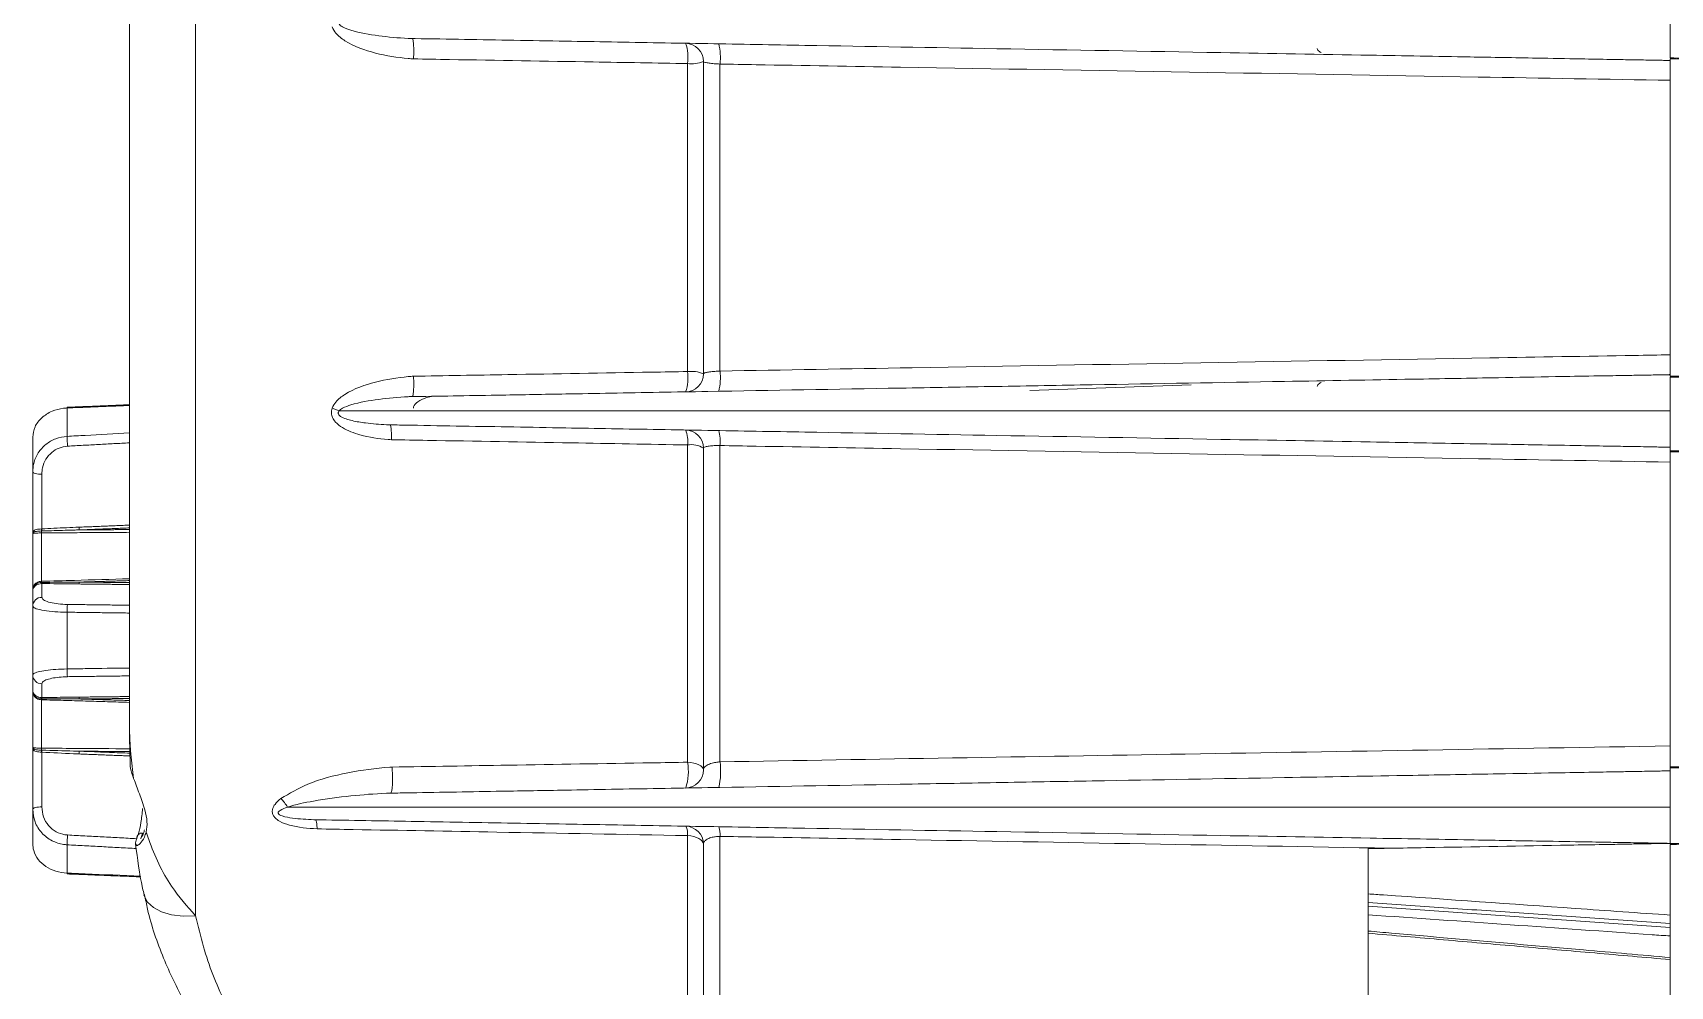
# Model space of a CAD drawing. Extents: x 12.1 to 108.7, y 1 to 80.4.
# Drawn here: x 12.096 to 14.806, y 31.412 to 32.99 of the extents above; entities that cross this region are included whole.
import ezdxf

# ---------------------------------------------------------------- set-up
doc = ezdxf.new("R2010")
doc.units = 0
doc.header["$MEASUREMENT"] = 0
doc.linetypes.add('SLD-Solid', pattern=[0])
doc.layers.add('OBJECT', color=7, linetype='CONTINUOUS')

msp = doc.modelspace()

# ---------------------------------------------------------------- linework, layer by layer
at = {"layer": 'OBJECT', "linetype": 'SLD-Solid', "lineweight": 15}
for p, q in [((12.3657, 31.529), (12.3657, 33.8398)), ((12.2563, 33.5186), (12.2563, 31.8508)), ((14.8063, 32.9486), (14.8063, 33.0703)), ((13.18, 32.9392), (13.18, 32.4295)), ((13.2063, 32.9428), (13.2063, 32.4259)), ((13.2337, 32.4304), (13.2337, 32.9384)), ((14.8063, 32.947), (14.8063, 32.4218)), ((14.8063, 32.9115), (14.8063, 32.4573)), ((14.8063, 32.2985), (14.8063, 32.4201)), ((14.0137, 32.4074), (13.7463, 32.3981)), ((12.1532, 32.3693), (12.1532, 32.3223)), ((12.0963, 32.2638), (12.0963, 32.3207)), ((12.0963, 32.2461), (12.0963, 32.3207)), ((13.18, 32.3081), (13.18, 31.783)), ((13.2337, 31.7837), (13.2337, 32.3071)), ((13.2063, 32.3028), (13.2063, 31.7703)), ((14.8063, 32.2985), (14.8063, 32.2968)), ((14.8063, 32.2968), (14.8063, 31.7753)), ((14.8063, 32.2797), (14.8063, 31.81)), ((12.0963, 32.1632), (12.0963, 32.2638)), ((12.1113, 32.2596), (12.1113, 32.1691)), ((12.0963, 32.2455), (12.0963, 32.2461)), ((12.0963, 32.1609), (12.0963, 32.1632)), ((12.0963, 32.1632), (12.0963, 32.1609)), ((12.0963, 32.0696), (12.0963, 32.1609)), ((12.1108, 32.1625), (12.1108, 32.0824)), ((12.0963, 32.0667), (12.0963, 32.0696)), ((12.0963, 32.0414), (12.0963, 32.0667)), ((12.1113, 32.0787), (12.1113, 32.0559)), ((12.0963, 31.9274), (12.0963, 32.0414)), ((12.1532, 32.0313), (12.1532, 31.9374)), ((12.0963, 31.9021), (12.0963, 31.9274)), ((12.0963, 31.8991), (12.0963, 31.9021)), ((12.0963, 31.8079), (12.0963, 31.8991)), ((12.1113, 31.9129), (12.1113, 31.8901)), ((12.1108, 31.8864), (12.1108, 31.8063)), ((12.0963, 31.8055), (12.0963, 31.8079)), ((12.0963, 31.8079), (12.0963, 31.8055)), ((12.0963, 31.705), (12.0963, 31.8055)), ((12.1113, 31.7997), (12.1113, 31.7091)), ((14.8063, 31.7753), (14.8063, 31.7735)), ((14.8063, 31.6488), (14.8063, 31.7735)), ((12.0963, 31.7226), (12.0963, 31.7233)), ((12.0963, 31.648), (12.0963, 31.7226)), ((12.0963, 31.648), (12.0963, 31.705)), ((13.18, 31.6616), (13.18, 30.8728)), ((13.2337, 31.6603), (13.2337, 30.512)), ((12.1532, 31.6464), (12.1532, 31.5995)), ((13.2063, 30.5419), (13.2063, 31.6472)), ((14.3063, 31.64), (14.3063, 30.8292)), ((14.8063, 31.6469), (14.8063, 30.3744))]:
    msp.add_line(p, q, dxfattribs=at)
at = {"layer": 'OBJECT', "linetype": 'SLD-Solid', "lineweight": 15, "flags": 128}
for points in [[(12.0963, 32.2638), (12.0966, 32.263), (12.0975, 32.2622), (12.0989, 32.2615), (12.1007, 32.2609), (12.103, 32.2603), (12.1056, 32.26), (12.1084, 32.2597), (12.1113, 32.2596)], [(13.18, 31.783), (13.1853, 31.7825), (13.1903, 31.7817), (13.1948, 31.7804), (13.1988, 31.7788), (13.202, 31.7769), (13.2044, 31.7749), (13.2058, 31.7726), (13.2063, 31.7703)], [(12.1113, 31.7091), (12.1084, 31.709), (12.1056, 31.7088), (12.103, 31.7084), (12.1007, 31.7079), (12.0989, 31.7073), (12.0975, 31.7066), (12.0966, 31.7058), (12.0963, 31.705)], [(13.18, 31.6616), (13.1853, 31.6611), (13.1903, 31.6601), (13.1948, 31.6587), (13.1988, 31.6568), (13.202, 31.6547), (13.2044, 31.6524), (13.2058, 31.6498), (13.2063, 31.6472)], [(12.2804, 31.5638), (12.2809, 31.562), (12.2864, 31.5514), (12.2961, 31.5424), (12.3096, 31.5353), (12.3262, 31.5306), (12.3452, 31.5285), (12.3657, 31.529)]]:
    msp.add_lwpolyline(points, dxfattribs=at)
at = {"layer": 'OBJECT', "linetype": 'SLD-Solid', "lineweight": 15}
for centre, radius, start, end in [((13.1763, 32.9428), 0.03, 0, 89), ((13.1079, 32.9495), 0.0728, 351.933, 18.7222), ((13.1355, 32.9491), 0.0988, 353.7961, 13.3498), ((13.1859, 32.9941), 0.0552, 263.8371, 291.7089), ((13.1079, 32.4193), 0.0728, 341.2778, 8.067), ((13.1763, 32.4259), 0.03, 271, 0), ((13.1859, 32.3747), 0.0552, 68.2911, 96.1629), ((13.1355, 32.4197), 0.0988, 346.6502, 6.2039), ((12.1555, 32.3696), 0.00232, 155.6497, 187.4455), ((13.1763, 32.3028), 0.03, 0, 89), ((13.1298, 32.3143), 0.0506, 352.9938, 21.4695), ((13.1642, 32.3137), 0.0698, 354.5452, 15.0924), ((12.8855, 32.3497), 0.7328, 182.1426, 183.4099), ((13.1857, 32.2687), 0.0399, 58.9053, 98.3071), ((11.9901, 32.167), 0.1207, 359.3575, 0.9566), ((11.8243, 32.151), 0.2876, 2.9319, 3.6059), ((11.7986, 32.1555), 0.3749, 1.8223, 2.5254), ((12.0933, 32.1654), 0.00543, 346.8478, 13.1522), ((12.2363, 32.1648), 0.1255, 179.5994, 181.0612), ((12.0961, 32.0738), 0.00262, 341.0245, 18.9755), ((12.1426, 32.0812), 0.0318, 177.7746, 181.0701), ((12.0789, 32.0798), 0.0319, 358.0329, 1.4029), ((12.0979, 32.081), 0.0136, 350.1618, 358.1564), ((12.141, 32.0813), 0.0323, 354.0284, 359.6317), ((12.1111, 32.0411), 0.0148, 89.1493, 179.1232), ((12.2527, 32.0317), 0.0996, 172.7962, 180.2282), ((12.1111, 31.9276), 0.0148, 180.8768, 270.8507), ((12.2527, 31.937), 0.0996, 179.7718, 187.2038), ((12.0961, 31.8949), 0.00262, 341.0245, 18.9755), ((12.0789, 31.889), 0.0319, 358.5971, 1.9671), ((12.1426, 31.8876), 0.0318, 178.9299, 182.2254), ((12.0979, 31.8877), 0.0136, 1.8436, 9.8382), ((12.141, 31.8875), 0.0323, 0.3683, 5.9716), ((12.0933, 31.8034), 0.00543, 346.8478, 13.1522), ((12.2363, 31.804), 0.1255, 178.9388, 180.4006), ((11.9901, 31.8018), 0.1207, 359.0434, 0.6425), ((11.8243, 31.8178), 0.2876, 356.3941, 357.0681), ((11.7986, 31.8133), 0.3749, 357.4746, 358.1777), ((13.096, 31.7677), 0.0854, 341.2821, 10.3291), ((13.1763, 31.7703), 0.03, 271, 0), ((13.1203, 31.768), 0.1145, 346.4959, 7.8554), ((12.8855, 31.619), 0.7328, 176.5901, 177.8574), ((12.2767, 31.6576), 0.00819, 80.091, 184.2388), ((13.1763, 31.6472), 0.03, 0, 89), ((13.1541, 31.6645), 0.0261, 353.6379, 29.121), ((13.1974, 31.6637), 0.0365, 354.7901, 20.1872), ((12.1556, 31.5992), 0.00246, 173.2445, 203.2204)]:
    msp.add_arc(centre, radius, start, end, dxfattribs=at)
for points, knots in [([(12.5918, 32.9998), (12.5937, 32.9962), (12.5986, 32.9869), (12.6225, 32.9696), (12.6633, 32.955), (12.7024, 32.9487), (12.7236, 32.9471), (12.7264, 32.9469)], [0, 0, 0, 0, 0.079734, 0.211261, 0.576786, 0.94305, 1, 1, 1, 1]), ([(12.7245, 32.9805), (12.7221, 32.9806), (12.7035, 32.9815), (12.6693, 32.9845), (12.6328, 32.9907), (12.6112, 32.9984), (12.6047, 33.0025), (12.6032, 33.0044), (12.6032, 33.0044)], [0, 0, 0, 0, 0.056594, 0.445385, 0.820919, 0.941076, 0.999982, 1, 1, 1, 1]), ([(12.7291, 32.9806), (12.7285, 32.9807), (12.7274, 32.9807), (12.7262, 32.9807), (12.7253, 32.9806), (12.7247, 32.9806), (12.7245, 32.9806), (12.7245, 32.9805), (12.7245, 32.9805), (12.7245, 32.9805)], [0, 0, 0, 0, 0.339812, 0.570064, 0.726573, 0.885535, 0.945871, 0.991239, 1, 1, 1, 1]), ([(12.7264, 32.9469), (12.7265, 32.9473), (12.7266, 32.9495), (12.7268, 32.9552), (12.7269, 32.9637), (12.7265, 32.9721), (12.7257, 32.9783), (12.7249, 32.9798), (12.7245, 32.9805)], [0, 0, 0, 0, 0.021138, 0.145045, 0.358845, 0.572583, 0.786291, 1, 1, 1, 1]), ([(12.7291, 32.9806), (12.7838, 32.9797), (12.8669, 32.9782), (12.9721, 32.9764), (13.0535, 32.975), (13.1331, 32.9736), (13.2402, 32.9717), (13.4265, 32.9685), (13.7096, 32.9635), (14.0215, 32.9581), (14.2825, 32.9535), (14.4567, 32.9505), (14.5729, 32.9485), (14.6505, 32.9471), (14.7023, 32.9462), (14.7368, 32.9456), (14.7599, 32.9452), (14.7753, 32.9449), (14.7856, 32.9447), (14.7925, 32.9446), (14.7971, 32.9445), (14.8001, 32.9445), (14.8022, 32.9445), (14.8035, 32.9444), (14.8045, 32.9444), (14.8051, 32.9444), (14.8055, 32.9444), (14.8058, 32.9444), (14.806, 32.9444), (14.8061, 32.9444), (14.8062, 32.9444), (14.8062, 32.9444), (14.8063, 32.9444), (14.8063, 32.9444), (14.8063, 32.9444), (14.8063, 32.9444), (14.8063, 32.9444), (14.8063, 32.9444)], [0, 0, 0, 0, 0.088506, 0.134548, 0.172192, 0.209832, 0.247825, 0.323814, 0.473865, 0.64894, 0.765737, 0.843661, 0.895653, 0.930345, 0.953495, 0.968944, 0.979256, 0.986138, 0.990733, 0.993801, 0.99585, 0.997219, 0.998133, 0.998745, 0.999155, 0.999429, 0.999613, 0.999737, 0.99982, 0.999876, 0.999915, 0.999941, 0.999959, 0.999979, 0.999987, 0.999995, 1, 1, 1, 1]), ([(14.2285, 32.9574), (14.2283, 32.9574), (14.2273, 32.9578), (14.2253, 32.959), (14.2232, 32.9612), (14.2223, 32.963), (14.2218, 32.964)], [0, 0, 0, 0, 0.044972, 0.314009, 0.658354, 1, 1, 1, 1]), ([(12.7264, 32.9469), (12.7463, 32.9466), (12.8455, 32.9449), (12.9967, 32.9424), (13.128, 32.9401), (13.18, 32.9392)], [0, 0, 0, 0, 0.1312365, 0.6561825, 1, 1, 1, 1]), ([(13.2063, 32.9428), (13.2064, 32.9427), (13.2066, 32.9421), (13.2091, 32.9411), (13.2152, 32.9399), (13.2237, 32.9389), (13.2304, 32.9386), (13.2337, 32.9384)], [0, 0, 0, 0, 0.09404, 0.324106, 0.551552, 0.776448, 1, 1, 1, 1]), ([(13.2337, 32.9384), (13.2536, 32.938), (13.3532, 32.9363), (13.7715, 32.9292), (14.2757, 32.9206), (14.7004, 32.9133), (14.8063, 32.9115)], [0, 0, 0, 0, 0.037994, 0.189972, 0.797883, 1, 1, 1, 1]), ([(14.8063, 32.9115), (14.8063, 32.9149), (14.8063, 32.9216), (14.8063, 32.931), (14.8063, 32.9385), (14.8063, 32.9435), (14.8063, 32.9441), (14.8063, 32.9444)], [0, 0, 0, 0, 0.201236, 0.402473, 0.603771, 0.805625, 1, 1, 1, 1]), ([(14.8063, 32.4573), (14.7864, 32.4569), (14.6868, 32.4552), (14.2686, 32.4481), (13.7643, 32.4395), (13.3397, 32.4322), (13.2337, 32.4304)], [0, 0, 0, 0, 0.037994, 0.189972, 0.797883, 1, 1, 1, 1]), ([(14.8063, 32.4244), (14.8063, 32.4247), (14.8063, 32.4254), (14.8063, 32.4306), (14.8063, 32.4382), (14.8063, 32.4476), (14.8063, 32.4541), (14.8063, 32.4573)], [0, 0, 0, 0, 0.203185, 0.40639, 0.609063, 0.81092, 1, 1, 1, 1]), ([(12.7264, 32.4218), (12.7236, 32.4216), (12.7024, 32.4201), (12.6633, 32.4137), (12.6225, 32.3992), (12.5986, 32.3819), (12.5937, 32.3725), (12.5918, 32.369)], [0, 0, 0, 0, 0.05695, 0.423214, 0.788739, 0.920266, 1, 1, 1, 1]), ([(12.7264, 32.4218), (12.7265, 32.4215), (12.7266, 32.4192), (12.7268, 32.4136), (12.7269, 32.405), (12.7265, 32.3967), (12.7257, 32.3905), (12.7249, 32.389), (12.7245, 32.3883)], [0, 0, 0, 0, 0.021138, 0.145045, 0.358845, 0.572583, 0.786291, 1, 1, 1, 1]), ([(13.18, 32.4295), (13.1601, 32.4292), (13.0609, 32.4275), (12.9098, 32.4249), (12.7784, 32.4227), (12.7264, 32.4218)], [0, 0, 0, 0, 0.131237, 0.656183, 1, 1, 1, 1]), ([(12.7291, 32.3881), (12.7771, 32.389), (12.8602, 32.3904), (12.9648, 32.3922), (13.0534, 32.3938), (13.1331, 32.3952), (13.2928, 32.398), (13.4786, 32.4012), (13.6908, 32.4049), (13.9029, 32.4086), (14.1328, 32.4126), (14.3568, 32.4165), (14.5063, 32.4191), (14.606, 32.4209), (14.6726, 32.4221), (14.717, 32.4228), (14.7467, 32.4233), (14.7665, 32.4237), (14.7797, 32.4239), (14.7885, 32.4241), (14.7944, 32.4242), (14.7984, 32.4242), (14.801, 32.4243), (14.8028, 32.4243), (14.8039, 32.4243), (14.8047, 32.4244), (14.8053, 32.4244), (14.8056, 32.4244), (14.8059, 32.4244), (14.806, 32.4244), (14.8061, 32.4244), (14.8062, 32.4244), (14.8062, 32.4244), (14.8063, 32.4244), (14.8063, 32.4244), (14.8063, 32.4244), (14.8063, 32.4244), (14.8063, 32.4244), (14.8063, 32.4244)], [0, 0, 0, 0, 0.077655, 0.134442, 0.172145, 0.209845, 0.247899, 0.398186, 0.473329, 0.548473, 0.69876, 0.798976, 0.865838, 0.910451, 0.94022, 0.960085, 0.973342, 0.982191, 0.988098, 0.992041, 0.994674, 0.996433, 0.997609, 0.998394, 0.99892, 0.999271, 0.999507, 0.999666, 0.999772, 0.999844, 0.999893, 0.999926, 0.999949, 0.999969, 0.999983, 0.99999, 0.999997, 1, 1, 1, 1]), ([(13.2337, 32.4304), (13.2325, 32.4303), (13.2279, 32.4301), (13.2202, 32.4295), (13.2126, 32.4284), (13.2073, 32.4272), (13.2067, 32.4264), (13.2063, 32.4259)], [0, 0, 0, 0, 0.083576, 0.309293, 0.537976, 0.768631, 1, 1, 1, 1]), ([(14.8063, 32.4201), (14.8686, 32.4211), (14.9933, 32.4231), (15.1179, 32.4251), (15.1802, 32.4261)], [0, 0, 0, 0, 0.4998082, 1, 1, 1, 1]), ([(14.8063, 32.4202), (14.8063, 32.4178), (14.8063, 32.4128), (14.8063, 32.398), (14.8063, 32.381), (14.8063, 32.3693), (14.8063, 32.3644)], [0, 0, 0, 0, 0.238243, 0.516091, 0.796435, 1, 1, 1, 1]), ([(12.6032, 32.3644), (12.6032, 32.3644), (12.6047, 32.3663), (12.6112, 32.3704), (12.6328, 32.378), (12.6693, 32.3843), (12.7012, 32.3871), (12.7198, 32.388), (12.7221, 32.3882), (12.7245, 32.3883)], [0, 0, 0, 0, 0.000018, 0.058924, 0.179081, 0.554615, 0.943406, 0.94449, 1, 1, 1, 1]), ([(12.7245, 32.3883), (12.7245, 32.3882), (12.7245, 32.3882), (12.7248, 32.3882), (12.7262, 32.3881), (12.7278, 32.3881), (12.7291, 32.3881)], [0, 0, 0, 0, 0.046332, 0.117721, 0.325195, 1, 1, 1, 1]), ([(12.7563, 32.3885), (12.7553, 32.3883), (12.7471, 32.3868), (12.7355, 32.3815), (12.7275, 32.3748), (12.7263, 32.3703), (12.7263, 32.3687), (12.7263, 32.3687)], [0, 0, 0, 0, 0.0481989, 0.4018563, 0.7907435, 0.9886839, 1, 1, 1, 1]), ([(14.2218, 32.4048), (14.2223, 32.4057), (14.2232, 32.4076), (14.2253, 32.4098), (14.2273, 32.411), (14.2283, 32.4113), (14.2285, 32.4114)], [0, 0, 0, 0, 0.341646, 0.685991, 0.955028, 1, 1, 1, 1]), ([(12.1532, 32.3693), (12.1513, 32.3691), (12.1426, 32.3686), (12.1272, 32.3644), (12.1103, 32.3536), (12.0986, 32.3384), (12.0971, 32.3266), (12.0963, 32.3207)], [0, 0, 0, 0, 0.06206, 0.280895, 0.514816, 0.758819, 1, 1, 1, 1]), ([(12.5918, 32.369), (12.5912, 32.3662), (12.59, 32.3611), (12.5922, 32.3528), (12.5982, 32.3442), (12.6132, 32.333), (12.6428, 32.3223), (12.6706, 32.318), (12.6881, 32.3169), (12.69, 32.3167)], [0, 0, 0, 0, 0.069488, 0.127819, 0.200916, 0.320974, 0.572715, 0.954705, 1, 1, 1, 1]), ([(12.6879, 32.3412), (12.6865, 32.3413), (12.6844, 32.3413), (12.6708, 32.342), (12.6512, 32.3436), (12.6288, 32.3471), (12.615, 32.3509), (12.6078, 32.3537), (12.6038, 32.3568), (12.6024, 32.3584), (12.6018, 32.3601), (12.6018, 32.3617), (12.6023, 32.3631), (12.6029, 32.364), (12.6032, 32.3644), (12.6032, 32.3644)], [0, 0, 0, 0, 0.0462608, 0.0650834, 0.4357366, 0.6755133, 0.7818531, 0.8886977, 0.9129688, 0.9374411, 0.9519336, 0.9664888, 0.9838505, 0.9999762, 1, 1, 1, 1]), ([(14.8063, 32.3644), (14.3964, 32.3644), (13.9454, 32.3644), (13.4536, 32.3644), (13.3305, 32.3644), (13.2078, 32.3644), (13.0842, 32.3644), (12.939, 32.3644), (12.7866, 32.3644), (12.6643, 32.3644), (12.6032, 32.3644)], [0, 0, 0, 0, 0.543778, 0.598156, 0.652534, 0.706911, 0.761242, 0.815244, 0.907603, 1, 1, 1, 1]), ([(12.6921, 32.3413), (12.6915, 32.3413), (12.6906, 32.3413), (12.6894, 32.3413), (12.6886, 32.3413), (12.6881, 32.3413), (12.6879, 32.3412), (12.6879, 32.3412), (12.6879, 32.3412)], [0, 0, 0, 0, 0.341779, 0.573121, 0.730178, 0.890202, 0.950426, 1, 1, 1, 1]), ([(12.69, 32.3167), (12.69, 32.3171), (12.69, 32.3197), (12.69, 32.3255), (12.6897, 32.333), (12.689, 32.3391), (12.6883, 32.3405), (12.6879, 32.3412)], [0, 0, 0, 0, 0.026532, 0.211222, 0.474182, 0.73709, 1, 1, 1, 1]), ([(12.6921, 32.3413), (12.7022, 32.3411), (12.769, 32.3399), (12.8647, 32.3383), (12.9721, 32.3364), (13.0535, 32.335), (13.1331, 32.3336), (13.2402, 32.3317), (13.4265, 32.3285), (13.7096, 32.3235), (14.0215, 32.3181), (14.2825, 32.3135), (14.4567, 32.3105), (14.5729, 32.3085), (14.6505, 32.3071), (14.7023, 32.3062), (14.7368, 32.3056), (14.7599, 32.3052), (14.7753, 32.3049), (14.7856, 32.3047), (14.7925, 32.3046), (14.7971, 32.3045), (14.8001, 32.3045), (14.8022, 32.3045), (14.8035, 32.3044), (14.8045, 32.3044), (14.8051, 32.3044), (14.8055, 32.3044), (14.8058, 32.3044), (14.806, 32.3044), (14.8061, 32.3044), (14.8062, 32.3044), (14.8062, 32.3044), (14.8063, 32.3044), (14.8063, 32.3044), (14.8063, 32.3044), (14.8063, 32.3044), (14.8063, 32.3044), (14.8063, 32.3044)], [0, 0, 0, 0, 0.016158, 0.106417, 0.151554, 0.188457, 0.225358, 0.262604, 0.337101, 0.484203, 0.655838, 0.77034, 0.846733, 0.897703, 0.931714, 0.954409, 0.969555, 0.979663, 0.98641, 0.990915, 0.993923, 0.995931, 0.997273, 0.99817, 0.99877, 0.999171, 0.99944, 0.999621, 0.999742, 0.999824, 0.999879, 0.999916, 0.999942, 0.99996, 0.999979, 0.999987, 0.999995, 1, 1, 1, 1]), ([(12.0963, 32.2638), (12.0966, 32.2683), (12.0974, 32.2792), (12.1045, 32.2953), (12.1173, 32.3096), (12.134, 32.3196), (12.1468, 32.3214), (12.1532, 32.3223)], [0, 0, 0, 0, 0.156463, 0.377207, 0.586936, 0.792743, 1, 1, 1, 1]), ([(12.154, 32.3061), (12.1492, 32.3054), (12.1396, 32.304), (12.127, 32.296), (12.1174, 32.2847), (12.1121, 32.2719), (12.1116, 32.2633), (12.1113, 32.2596)], [0, 0, 0, 0, 0.204174, 0.408136, 0.617898, 0.840881, 1, 1, 1, 1]), ([(12.1532, 32.3223), (12.1632, 32.3229), (12.1976, 32.3247), (12.2319, 32.3266), (12.2563, 32.3279)], [0, 0, 0, 0, 0.29041, 1, 1, 1, 1]), ([(12.69, 32.3167), (12.7098, 32.3164), (12.8091, 32.3146), (12.9724, 32.3118), (13.1159, 32.3093), (13.18, 32.3081)], [0, 0, 0, 0, 0.121536, 0.607682, 1, 1, 1, 1]), ([(13.2063, 32.3028), (13.2064, 32.3031), (13.2066, 32.3039), (13.2093, 32.3052), (13.2154, 32.3064), (13.2238, 32.3071), (13.2304, 32.3071), (13.2337, 32.3071)], [0, 0, 0, 0, 0.104475, 0.335959, 0.561004, 0.781448, 1, 1, 1, 1]), ([(13.2337, 32.3071), (13.2536, 32.3067), (13.3533, 32.305), (13.7717, 32.2977), (14.2759, 32.2889), (14.7005, 32.2815), (14.8063, 32.2797)], [0, 0, 0, 0, 0.0380077, 0.1900387, 0.7981627, 1, 1, 1, 1]), ([(14.8063, 32.2797), (14.8063, 32.283), (14.8063, 32.2888), (14.8063, 32.2932), (14.8063, 32.2951)], [0, 0, 0, 0, 0.564807, 1, 1, 1, 1]), ([(12.0986, 32.1666), (12.0988, 32.1667), (12.0997, 32.1673), (12.102, 32.1681), (12.1061, 32.1689), (12.1092, 32.169), (12.1108, 32.169)], [0, 0, 0, 0, 0.062329, 0.390489, 0.697879, 1, 1, 1, 1]), ([(12.1113, 32.1691), (12.118, 32.1694), (12.1386, 32.1706), (12.1592, 32.1714), (12.1731, 32.172)], [0, 0, 0, 0, 0.3231728, 1, 1, 1, 1]), ([(12.0963, 32.1632), (12.0963, 32.1633), (12.0963, 32.1641), (12.0968, 32.1653), (12.0982, 32.1663), (12.0986, 32.1666)], [0, 0, 0, 0, 0.018319, 0.693907, 1, 1, 1, 1]), ([(12.0963, 32.1609), (12.0963, 32.1609), (12.0963, 32.1609), (12.0963, 32.161), (12.0963, 32.1611), (12.0963, 32.1612), (12.0964, 32.1616), (12.0966, 32.1622), (12.0973, 32.1632), (12.0982, 32.1639), (12.0986, 32.1642)], [0, 0, 0, 0, 0.018932, 0.022858, 0.037927, 0.07758, 0.158734, 0.325928, 0.684828, 1, 1, 1, 1]), ([(12.0986, 32.1642), (12.0982, 32.1641), (12.0968, 32.1638), (12.0963, 32.1635), (12.0963, 32.1632), (12.0963, 32.1632)], [0, 0, 0, 0, 0.30583, 0.981652, 1, 1, 1, 1]), ([(12.1108, 32.1625), (12.1095, 32.1625), (12.1067, 32.1624), (12.1032, 32.1623), (12.0997, 32.1621), (12.0975, 32.1617), (12.0966, 32.1613), (12.0964, 32.1611), (12.0963, 32.161), (12.0963, 32.161), (12.0963, 32.1609), (12.0963, 32.1609), (12.0963, 32.1609), (12.0963, 32.1609)], [0, 0, 0, 0, 0.161606, 0.358973, 0.496159, 0.744757, 0.880349, 0.942195, 0.971861, 0.986271, 0.991469, 0.992933, 1, 1, 1, 1]), ([(12.1108, 32.1657), (12.1093, 32.1656), (12.1062, 32.1656), (12.1021, 32.1651), (12.0997, 32.1646), (12.0988, 32.1642), (12.0986, 32.1642)], [0, 0, 0, 0, 0.303836, 0.61198, 0.938473, 1, 1, 1, 1]), ([(12.1733, 32.1674), (12.1702, 32.1674), (12.1548, 32.167), (12.1342, 32.1664), (12.1167, 32.1658), (12.1115, 32.1657)], [0, 0, 0, 0, 0.149392, 0.746961, 1, 1, 1, 1]), ([(12.1108, 32.0824), (12.1289, 32.0829), (12.1775, 32.0843), (12.226, 32.0858), (12.2563, 32.0867)], [0, 0, 0, 0, 0.37401, 1, 1, 1, 1]), ([(12.0963, 32.0696), (12.0963, 32.0697), (12.0963, 32.0697), (12.0963, 32.0698), (12.0963, 32.0699), (12.0963, 32.0702), (12.0964, 32.0709), (12.0966, 32.0723), (12.0975, 32.075), (12.0997, 32.078), (12.1032, 32.0805), (12.1067, 32.082), (12.1095, 32.0823), (12.1108, 32.0824)], [0, 0, 0, 0, 0.007067, 0.008531, 0.013729, 0.028139, 0.057805, 0.119651, 0.255243, 0.503841, 0.641027, 0.838394, 1, 1, 1, 1]), ([(12.0986, 32.0747), (12.0982, 32.0742), (12.0973, 32.0731), (12.0966, 32.0717), (12.0964, 32.0706), (12.0963, 32.0701), (12.0963, 32.0699), (12.0963, 32.0698), (12.0963, 32.0697), (12.0963, 32.0697), (12.0963, 32.0696)], [0, 0, 0, 0, 0.315172, 0.674072, 0.841266, 0.92242, 0.962073, 0.977142, 0.981068, 1, 1, 1, 1]), ([(12.0963, 32.0667), (12.0963, 32.0667), (12.0963, 32.0686), (12.0968, 32.0714), (12.0982, 32.0739), (12.0986, 32.0747)], [0, 0, 0, 0, 0.018348, 0.69417, 1, 1, 1, 1]), ([(12.0986, 32.073), (12.0982, 32.0724), (12.0968, 32.0704), (12.0963, 32.0682), (12.0963, 32.0667), (12.0963, 32.0667)], [0, 0, 0, 0, 0.306093, 0.981681, 1, 1, 1, 1]), ([(12.0986, 32.0747), (12.0988, 32.0749), (12.0997, 32.0761), (12.1021, 32.0781), (12.1062, 32.0801), (12.1093, 32.0804), (12.1108, 32.0806)], [0, 0, 0, 0, 0.061214, 0.387729, 0.695884, 1, 1, 1, 1]), ([(12.1108, 32.0787), (12.1092, 32.0785), (12.1061, 32.0782), (12.102, 32.0762), (12.0997, 32.0743), (12.0988, 32.0732), (12.0986, 32.073)], [0, 0, 0, 0, 0.3024, 0.609801, 0.937989, 1, 1, 1, 1]), ([(12.1731, 32.078), (12.17, 32.078), (12.1494, 32.0782), (12.1288, 32.0785), (12.1113, 32.0787)], [0, 0, 0, 0, 0.150177, 1, 1, 1, 1]), ([(12.1115, 32.0806), (12.129, 32.0807), (12.1496, 32.0809), (12.1702, 32.0811), (12.1733, 32.0811)], [0, 0, 0, 0, 0.849802, 1, 1, 1, 1]), ([(12.1733, 32.0811), (12.1766, 32.0811), (12.1933, 32.0809), (12.221, 32.0806), (12.2453, 32.0804), (12.2563, 32.0803)], [0, 0, 0, 0, 0.120353, 0.601764, 1, 1, 1, 1]), ([(12.1532, 32.0313), (12.1513, 32.0314), (12.1426, 32.0315), (12.1272, 32.0324), (12.1103, 32.0347), (12.0986, 32.0379), (12.0971, 32.0402), (12.0963, 32.0414)], [0, 0, 0, 0, 0.06206, 0.280895, 0.514816, 0.758819, 1, 1, 1, 1]), ([(12.1113, 32.0559), (12.1119, 32.0545), (12.113, 32.0517), (12.1217, 32.048), (12.1344, 32.0454), (12.146, 32.0444), (12.1525, 32.0442), (12.154, 32.0442)], [0, 0, 0, 0, 0.244965, 0.490375, 0.723034, 0.938923, 1, 1, 1, 1]), ([(12.0963, 31.9274), (12.0966, 31.9282), (12.0974, 31.9299), (12.1045, 31.9327), (12.1173, 31.9352), (12.134, 31.9369), (12.1468, 31.9373), (12.1532, 31.9374)], [0, 0, 0, 0, 0.156463, 0.377207, 0.586936, 0.792743, 1, 1, 1, 1]), ([(12.154, 31.9246), (12.1492, 31.9244), (12.1396, 31.924), (12.127, 31.922), (12.1174, 31.9192), (12.1121, 31.916), (12.1116, 31.9138), (12.1113, 31.9129)], [0, 0, 0, 0, 0.204174, 0.408136, 0.617898, 0.840881, 1, 1, 1, 1]), ([(12.1532, 31.9374), (12.1632, 31.9376), (12.1976, 31.9381), (12.2319, 31.9386), (12.2563, 31.9389)], [0, 0, 0, 0, 0.29041, 1, 1, 1, 1]), ([(12.0963, 31.9021), (12.0963, 31.9021), (12.0963, 31.9006), (12.0968, 31.8984), (12.0982, 31.8964), (12.0986, 31.8958)], [0, 0, 0, 0, 0.018319, 0.693907, 1, 1, 1, 1]), ([(12.0986, 31.8941), (12.0982, 31.8949), (12.0968, 31.8973), (12.0963, 31.9001), (12.0963, 31.9021), (12.0963, 31.9021)], [0, 0, 0, 0, 0.30583, 0.981652, 1, 1, 1, 1]), ([(12.1108, 31.8864), (12.1095, 31.8865), (12.1067, 31.8868), (12.1032, 31.8883), (12.0997, 31.8908), (12.0975, 31.8937), (12.0966, 31.8965), (12.0964, 31.8979), (12.0963, 31.8985), (12.0963, 31.8988), (12.0963, 31.899), (12.0963, 31.899), (12.0963, 31.8991), (12.0963, 31.8991)], [0, 0, 0, 0, 0.161606, 0.358973, 0.496159, 0.744757, 0.880349, 0.942195, 0.971861, 0.986271, 0.991469, 0.992933, 1, 1, 1, 1]), ([(12.0963, 31.8991), (12.0963, 31.8991), (12.0963, 31.8991), (12.0963, 31.899), (12.0963, 31.8989), (12.0963, 31.8987), (12.0964, 31.8982), (12.0966, 31.8971), (12.0973, 31.8957), (12.0982, 31.8946), (12.0986, 31.8941)], [0, 0, 0, 0, 0.018932, 0.022858, 0.037927, 0.07758, 0.158734, 0.325928, 0.684828, 1, 1, 1, 1]), ([(12.0986, 31.8958), (12.0996, 31.8947), (12.1016, 31.8927), (12.1058, 31.8907), (12.1091, 31.8901), (12.1105, 31.8901), (12.1108, 31.8901)], [0, 0, 0, 0, 0.361633, 0.709876, 0.953834, 1, 1, 1, 1]), ([(12.1108, 31.8882), (12.1093, 31.8883), (12.1061, 31.8887), (12.102, 31.8907), (12.0997, 31.8927), (12.0988, 31.8939), (12.0986, 31.8941)], [0, 0, 0, 0, 0.291151, 0.640168, 0.940308, 1, 1, 1, 1]), ([(12.1113, 31.8901), (12.118, 31.8902), (12.1386, 31.8904), (12.1592, 31.8907), (12.1731, 31.8908)], [0, 0, 0, 0, 0.323173, 1, 1, 1, 1]), ([(12.1733, 31.8877), (12.1702, 31.8877), (12.1548, 31.8878), (12.1342, 31.888), (12.1167, 31.8881), (12.1115, 31.8882)], [0, 0, 0, 0, 0.149392, 0.746961, 1, 1, 1, 1]), ([(12.2633, 31.756), (12.2615, 31.7695), (12.2594, 31.7856), (12.258, 31.8042), (12.2576, 31.8111), (12.2572, 31.817), (12.257, 31.8221), (12.2568, 31.8265), (12.2567, 31.8303), (12.2566, 31.8335), (12.2565, 31.8363), (12.2565, 31.8387), (12.2564, 31.8407), (12.2564, 31.8424), (12.2564, 31.8439), (12.2564, 31.8452), (12.2563, 31.8476), (12.2563, 31.8502), (12.2563, 31.8523), (12.2563, 31.8529)], [0, 0, 0, 0, 0.419404, 0.502129, 0.572967, 0.633692, 0.68578, 0.730474, 0.768831, 0.801748, 0.829997, 0.854236, 0.875032, 0.892872, 0.908173, 0.921295, 0.932546, 0.981194, 1, 1, 1, 1]), ([(12.2563, 31.8529), (12.2563, 31.8525), (12.2563, 31.8493), (12.2564, 31.8333), (12.2567, 31.811), (12.2573, 31.7915), (12.2575, 31.7846)], [0, 0, 0, 0, 0.021606, 0.13737, 0.694224, 1, 1, 1, 1]), ([(12.0963, 31.8079), (12.0963, 31.8079), (12.0963, 31.8079), (12.0963, 31.8078), (12.0963, 31.8078), (12.0963, 31.8078), (12.0964, 31.8077), (12.0966, 31.8074), (12.0975, 31.8071), (12.0997, 31.8067), (12.1032, 31.8065), (12.1067, 31.8063), (12.1095, 31.8063), (12.1108, 31.8063)], [0, 0, 0, 0, 0.007067, 0.008531, 0.013729, 0.028139, 0.057805, 0.119651, 0.255243, 0.503841, 0.641027, 0.838394, 1, 1, 1, 1]), ([(12.0986, 31.8046), (12.0982, 31.8049), (12.0973, 31.8056), (12.0966, 31.8065), (12.0964, 31.8072), (12.0963, 31.8076), (12.0963, 31.8077), (12.0963, 31.8078), (12.0963, 31.8078), (12.0963, 31.8078), (12.0963, 31.8079)], [0, 0, 0, 0, 0.315172, 0.674072, 0.841266, 0.92242, 0.962073, 0.977142, 0.981068, 1, 1, 1, 1]), ([(12.0986, 31.8021), (12.0982, 31.8025), (12.0968, 31.8035), (12.0963, 31.8047), (12.0963, 31.8055), (12.0963, 31.8055)], [0, 0, 0, 0, 0.306093, 0.981681, 1, 1, 1, 1]), ([(12.0963, 31.8055), (12.0963, 31.8055), (12.0963, 31.8053), (12.0968, 31.805), (12.0982, 31.8047), (12.0986, 31.8046)], [0, 0, 0, 0, 0.018348, 0.69417, 1, 1, 1, 1]), ([(12.0986, 31.8046), (12.0996, 31.8043), (12.1017, 31.8037), (12.1061, 31.8032), (12.1093, 31.8031), (12.1108, 31.8031)], [0, 0, 0, 0, 0.359927, 0.709163, 1, 1, 1, 1]), ([(12.1108, 31.7997), (12.1093, 31.7998), (12.106, 31.7999), (12.102, 31.8006), (12.0997, 31.8015), (12.0988, 31.802), (12.0986, 31.8021)], [0, 0, 0, 0, 0.288966, 0.637088, 0.928441, 1, 1, 1, 1]), ([(12.1108, 31.8063), (12.1289, 31.8062), (12.1776, 31.8058), (12.2263, 31.8055), (12.2569, 31.8053)], [0, 0, 0, 0, 0.372569, 1, 1, 1, 1]), ([(12.1731, 31.7967), (12.17, 31.7969), (12.1494, 31.7977), (12.1288, 31.7988), (12.1113, 31.7997)], [0, 0, 0, 0, 0.150177, 1, 1, 1, 1]), ([(12.1115, 31.8031), (12.129, 31.8026), (12.1496, 31.8019), (12.1702, 31.8014), (12.1733, 31.8013)], [0, 0, 0, 0, 0.849802, 1, 1, 1, 1]), ([(12.1733, 31.8013), (12.1766, 31.8012), (12.1933, 31.8005), (12.2212, 31.7994), (12.2458, 31.7984), (12.2571, 31.798)], [0, 0, 0, 0, 0.119226, 0.596132, 1, 1, 1, 1]), ([(14.8063, 31.81), (14.5387, 31.8055), (14.0145, 31.7967), (13.4903, 31.788), (13.2337, 31.7837)], [0, 0, 0, 0, 0.510403, 1, 1, 1, 1]), ([(14.8063, 31.777), (14.8063, 31.7789), (14.8063, 31.7832), (14.8063, 31.7922), (14.8063, 31.8017), (14.8063, 31.8075), (14.8063, 31.81)], [0, 0, 0, 0, 0.220535, 0.499827, 0.77809, 1, 1, 1, 1]), ([(12.2633, 31.756), (12.2628, 31.7574), (12.2601, 31.7649), (12.2572, 31.7754), (12.2574, 31.782), (12.2575, 31.7846)], [0, 0, 0, 0, 0.122492, 0.6608, 1, 1, 1, 1]), ([(12.6908, 31.775), (12.6896, 31.7749), (12.6649, 31.7735), (12.6175, 31.7665), (12.555, 31.7511), (12.5213, 31.7314), (12.5068, 31.7229)], [0, 0, 0, 0, 0.018422, 0.374984, 0.731757, 1, 1, 1, 1]), ([(12.6908, 31.775), (12.6908, 31.7747), (12.6911, 31.7726), (12.6915, 31.7672), (12.6919, 31.7584), (12.6919, 31.7485), (12.6913, 31.7402), (12.6902, 31.7341), (12.6892, 31.7327), (12.6888, 31.732)], [0, 0, 0, 0, 0.01807, 0.120033, 0.296078, 0.472079, 0.648053, 0.824027, 1, 1, 1, 1]), ([(13.18, 31.783), (13.1602, 31.7827), (13.0612, 31.7811), (12.8982, 31.7784), (12.7549, 31.776), (12.6908, 31.775)], [0, 0, 0, 0, 0.1213778, 0.6068891, 1, 1, 1, 1]), ([(12.6932, 31.7319), (12.703, 31.7321), (12.7627, 31.7331), (12.8581, 31.7348), (12.9648, 31.7366), (13.0534, 31.7382), (13.1331, 31.7396), (13.2928, 31.7423), (13.4786, 31.7456), (13.6908, 31.7493), (13.9029, 31.753), (14.1328, 31.757), (14.3568, 31.7609), (14.5063, 31.7635), (14.606, 31.7653), (14.6726, 31.7664), (14.717, 31.7672), (14.7467, 31.7677), (14.7665, 31.7681), (14.7797, 31.7683), (14.7885, 31.7685), (14.7944, 31.7686), (14.7984, 31.7686), (14.801, 31.7687), (14.8028, 31.7687), (14.8039, 31.7687), (14.8047, 31.7687), (14.8053, 31.7687), (14.8056, 31.7688), (14.8059, 31.7688), (14.806, 31.7688), (14.8061, 31.7688), (14.8062, 31.7688), (14.8062, 31.7688), (14.8063, 31.7688), (14.8063, 31.7688), (14.8063, 31.7688), (14.8063, 31.7688), (14.8063, 31.7688), (14.8063, 31.7688)], [0, 0, 0, 0, 0.015578, 0.095245, 0.150949, 0.187933, 0.224914, 0.262242, 0.409663, 0.483374, 0.557084, 0.704505, 0.80281, 0.868397, 0.912158, 0.94136, 0.960846, 0.973851, 0.982531, 0.988325, 0.992193, 0.994776, 0.996501, 0.997654, 0.998425, 0.99894, 0.999285, 0.999517, 0.999672, 0.999776, 0.999847, 0.999895, 0.999927, 0.99995, 0.99997, 0.999984, 0.99999, 0.999997, 1, 1, 1, 1]), ([(13.2063, 31.7703), (13.2067, 31.7719), (13.2074, 31.7749), (13.2133, 31.7791), (13.2215, 31.782), (13.2287, 31.7832), (13.2324, 31.7836), (13.2334, 31.7836), (13.2337, 31.7837)], [0, 0, 0, 0, 0.279064, 0.547769, 0.784502, 0.941814, 0.984377, 1, 1, 1, 1]), ([(14.8063, 31.7735), (14.8685, 31.7745), (14.9932, 31.7765), (15.1178, 31.7785), (15.1802, 31.7795)], [0, 0, 0, 0, 0.499221, 1, 1, 1, 1]), ([(12.2841, 31.6674), (12.2849, 31.673), (12.2865, 31.684), (12.2819, 31.7067), (12.2726, 31.7316), (12.2664, 31.7478), (12.2633, 31.756)], [0, 0, 0, 0, 0.214704, 0.426043, 0.709468, 1, 1, 1, 1]), ([(12.1113, 31.7091), (12.1119, 31.7035), (12.113, 31.6924), (12.1217, 31.6777), (12.1344, 31.6673), (12.146, 31.6633), (12.1525, 31.6627), (12.154, 31.6626)], [0, 0, 0, 0, 0.244965, 0.490375, 0.723034, 0.938923, 1, 1, 1, 1]), ([(12.5068, 31.7229), (12.5034, 31.7199), (12.4979, 31.7151), (12.4934, 31.7073), (12.4923, 31.701), (12.4938, 31.6954), (12.4979, 31.6899), (12.5068, 31.6836), (12.5301, 31.6753), (12.5514, 31.6738), (12.5669, 31.6727)], [0, 0, 0, 0, 0.1288949, 0.2045922, 0.2612388, 0.3183634, 0.3674851, 0.4472533, 0.5994171, 1, 1, 1, 1]), ([(12.5644, 31.6879), (12.5633, 31.6879), (12.5508, 31.6883), (12.5324, 31.6895), (12.5132, 31.6924), (12.5055, 31.6955), (12.5035, 31.697), (12.5027, 31.698), (12.5024, 31.699), (12.5025, 31.7), (12.5034, 31.7016), (12.5082, 31.7054), (12.5138, 31.7073), (12.5181, 31.7088), (12.5181, 31.7088)], [0, 0, 0, 0, 0.036131, 0.446542, 0.652323, 0.703935, 0.723412, 0.735509, 0.747698, 0.75844, 0.776594, 0.823324, 0.999974, 1, 1, 1, 1]), ([(12.5181, 31.7088), (12.5181, 31.7088), (12.5318, 31.7133), (12.5665, 31.7202), (12.6212, 31.7277), (12.6633, 31.7309), (12.6854, 31.7319), (12.6879, 31.7319), (12.6888, 31.732)], [0, 0, 0, 0, 0.000013, 0.260996, 0.622123, 0.958969, 0.984683, 1, 1, 1, 1]), ([(14.8063, 31.7088), (14.3964, 31.7088), (13.9454, 31.7088), (13.4536, 31.7088), (13.3305, 31.7088), (13.2078, 31.7088), (13.0842, 31.7088), (12.9506, 31.7088), (12.8187, 31.7088), (12.6678, 31.7088), (12.568, 31.7088), (12.5181, 31.7088)], [0, 0, 0, 0, 0.52131, 0.573441, 0.625572, 0.677703, 0.729789, 0.78156, 0.854349, 0.927175, 1, 1, 1, 1]), ([(12.6888, 31.732), (12.6888, 31.732), (12.6888, 31.7319), (12.689, 31.7319), (12.6903, 31.7318), (12.6919, 31.7319), (12.6932, 31.7319)], [0, 0, 0, 0, 0.0416032, 0.104699, 0.2863172, 1, 1, 1, 1]), ([(14.8063, 31.7088), (14.8063, 31.7025), (14.8063, 31.6912), (14.8063, 31.6816), (14.8063, 31.6774)], [0, 0, 0, 0, 0.560156, 1, 1, 1, 1]), ([(12.1532, 31.6464), (12.1513, 31.6466), (12.1426, 31.6473), (12.1272, 31.6524), (12.1103, 31.6655), (12.0986, 31.6839), (12.0971, 31.698), (12.0963, 31.705)], [0, 0, 0, 0, 0.06206, 0.280895, 0.514816, 0.758819, 1, 1, 1, 1]), ([(12.2781, 31.7062), (12.2773, 31.6983), (12.2758, 31.6826), (12.2719, 31.6663), (12.2694, 31.6595), (12.2685, 31.657)], [0, 0, 0, 0, 0.388278, 0.77842, 1, 1, 1, 1]), ([(12.5665, 31.6879), (12.5662, 31.6879), (12.5657, 31.6879), (12.5651, 31.6879), (12.5647, 31.6879), (12.5645, 31.6879), (12.5644, 31.6879), (12.5644, 31.6879), (12.5644, 31.6879)], [0, 0, 0, 0, 0.34251, 0.57382, 0.730487, 0.88889, 0.948598, 1, 1, 1, 1]), ([(12.5669, 31.6727), (12.5669, 31.6731), (12.5668, 31.6759), (12.5664, 31.6809), (12.5656, 31.6863), (12.5648, 31.6873), (12.5644, 31.6879)], [0, 0, 0, 0, 0.0444936, 0.324205, 0.662102, 1, 1, 1, 1]), ([(12.5665, 31.6879), (12.5685, 31.6878), (12.6204, 31.6869), (12.7291, 31.685), (12.8647, 31.6827), (12.9721, 31.6808), (13.0536, 31.6794), (13.1331, 31.678), (13.2403, 31.6761), (13.4264, 31.6729), (13.7096, 31.6679), (14.0215, 31.6625), (14.2825, 31.6579), (14.4567, 31.6549), (14.5729, 31.6528), (14.6505, 31.6515), (14.7023, 31.6506), (14.7368, 31.65), (14.7599, 31.6496), (14.7753, 31.6493), (14.7856, 31.6491), (14.7925, 31.649), (14.7971, 31.6489), (14.8001, 31.6489), (14.8022, 31.6488), (14.8035, 31.6488), (14.8045, 31.6488), (14.8051, 31.6488), (14.8055, 31.6488), (14.8058, 31.6488), (14.806, 31.6488), (14.8061, 31.6488), (14.8062, 31.6488), (14.8062, 31.6488), (14.8063, 31.6488), (14.8063, 31.6488), (14.8063, 31.6488), (14.8063, 31.6488), (14.8063, 31.6488), (14.8063, 31.6488)], [0, 0, 0, 0, 0.0030991, 0.0777364, 0.162345, 0.2046568, 0.2392507, 0.2739485, 0.3087603, 0.3785938, 0.5164887, 0.6773799, 0.7847148, 0.8563262, 0.9041063, 0.9359879, 0.9572626, 0.9714603, 0.9809361, 0.9872611, 0.9914836, 0.994303, 0.9961859, 0.9974439, 0.9982846, 0.9988469, 0.9992231, 0.9994752, 0.9996443, 0.9997579, 0.9998346, 0.9998864, 0.9999217, 0.9999459, 0.9999628, 0.9999804, 0.9999876, 0.999995, 1, 1, 1, 1]), ([(12.2685, 31.657), (12.2672, 31.6532), (12.2657, 31.6491), (12.2666, 31.6481), (12.2667, 31.648)], [0, 0, 0, 0, 0.910667, 1, 1, 1, 1]), ([(12.2667, 31.648), (12.2671, 31.6467), (12.2681, 31.6441), (12.274, 31.6478), (12.2804, 31.656), (12.2831, 31.6646), (12.2841, 31.6674)], [0, 0, 0, 0, 0.248193, 0.528561, 0.841571, 1, 1, 1, 1]), ([(12.2813, 31.6713), (12.2809, 31.6693), (12.2792, 31.6621), (12.2747, 31.6569), (12.2745, 31.6566), (12.2744, 31.6566)], [0, 0, 0, 0, 0.217499, 0.785788, 1, 1, 1, 1]), ([(12.3657, 31.529), (12.3519, 31.5446), (12.3196, 31.581), (12.2963, 31.6318), (12.2855, 31.6633), (12.2841, 31.6674)], [0, 0, 0, 0, 0.394217, 0.920624, 1, 1, 1, 1]), ([(12.5669, 31.6727), (12.5868, 31.6724), (12.6859, 31.6706), (12.8902, 31.6669), (13.0748, 31.6635), (13.18, 31.6616)], [0, 0, 0, 0, 0.09703, 0.48515, 1, 1, 1, 1]), ([(13.2337, 31.6603), (13.231, 31.6602), (13.2279, 31.6601), (13.2222, 31.6593), (13.2163, 31.6578), (13.2103, 31.6546), (13.2069, 31.651), (13.2065, 31.6484), (13.2063, 31.6472)], [0, 0, 0, 0, 0.146052, 0.170601, 0.352518, 0.560068, 0.807091, 1, 1, 1, 1]), ([(13.2337, 31.6603), (13.2536, 31.66), (13.3532, 31.6582), (13.7226, 31.6517), (14.0721, 31.6455), (14.3419, 31.6407)], [0, 0, 0, 0, 0.053919, 0.269597, 1, 1, 1, 1]), ([(12.0963, 31.648), (12.0966, 31.6442), (12.0974, 31.6351), (12.1045, 31.6218), (12.1173, 31.61), (12.134, 31.6018), (12.1468, 31.6003), (12.1532, 31.5995)], [0, 0, 0, 0, 0.156463, 0.3772075, 0.5869363, 0.7927427, 1, 1, 1, 1]), ([(12.2666, 31.648), (12.2696, 31.6233), (12.273, 31.5947), (12.2798, 31.5675), (12.2807, 31.5638)], [0, 0, 0, 0, 0.866653, 1, 1, 1, 1]), ([(14.3419, 31.6407), (14.3618, 31.641), (14.4612, 31.6427), (14.5792, 31.6448), (14.6896, 31.6467), (14.729, 31.6474), (14.7553, 31.6479), (14.7728, 31.6482), (14.7844, 31.6484), (14.7921, 31.6485), (14.7972, 31.6486), (14.8006, 31.6487), (14.8028, 31.6487), (14.8044, 31.6487), (14.8054, 31.6488), (14.806, 31.6488), (14.8063, 31.6488), (14.8063, 31.6488), (14.8063, 31.6488)], [0, 0, 0, 0, 0.127433, 0.63719, 0.757481, 0.837833, 0.891511, 0.927378, 0.951357, 0.967404, 0.978161, 0.985394, 0.990279, 0.993605, 0.996866, 0.998214, 0.999323, 1, 1, 1, 1]), ([(12.1532, 31.5995), (12.1632, 31.5991), (12.2038, 31.5975), (12.2443, 31.5959), (12.2749, 31.5946)], [0, 0, 0, 0, 0.246015, 1, 1, 1, 1]), ([(12.2814, 31.564), (12.283, 31.5559), (12.2899, 31.5197), (12.311, 31.46), (12.3449, 31.3875), (12.3869, 31.3234), (12.436, 31.2679), (12.4854, 31.224), (12.5212, 31.2019), (12.5358, 31.1928)], [0, 0, 0, 0, 0.054985, 0.244143, 0.42061, 0.585925, 0.744248, 0.895614, 1, 1, 1, 1]), ([(14.3063, 31.5651), (14.3148, 31.5646), (14.4291, 31.5565), (14.5957, 31.5448), (14.754, 31.5337), (14.8063, 31.5301)], [0, 0, 0, 0, 0.050586, 0.685793, 1, 1, 1, 1]), ([(12.5751, 31.2054), (12.5543, 31.2202), (12.5119, 31.2504), (12.4574, 31.3115), (12.411, 31.3869), (12.3816, 31.4629), (12.3699, 31.5118), (12.3657, 31.529)], [0, 0, 0, 0, 0.180504, 0.366966, 0.612055, 0.863561, 1, 1, 1, 1]), ([(14.8063, 31.4955), (14.7963, 31.4962), (14.6296, 31.5079), (14.463, 31.5196), (14.3063, 31.5306)], [0, 0, 0, 0, 0.060204, 1, 1, 1, 1]), ([(14.3063, 31.5036), (14.3193, 31.5025), (14.4382, 31.492), (14.6048, 31.4775), (14.7585, 31.464), (14.8063, 31.4598)], [0, 0, 0, 0, 0.077897, 0.713096, 1, 1, 1, 1])]:
    msp.add_open_spline(points, degree=3, knots=knots, dxfattribs=at)
for points, degree in [([(14.8063, 32.9486), (15.1802, 32.9426)], 1), ([(16.1155, 32.9255), (14.8063, 32.947)], 1), ([(16.1155, 32.4433), (14.8063, 32.4218)], 1), ([(12.2563, 32.3734), (12.1532, 32.3693)], 1), ([(12.2563, 32.3746), (12.1534, 32.3704)], 1), ([(12.5918, 32.369), (12.5938, 32.3683), (12.5978, 32.3668), (12.6014, 32.3652), (12.6032, 32.3644)], 3), ([(14.8063, 32.3644), (14.8063, 32.348)], 1), ([(12.2563, 32.3116), (12.154, 32.3061)], 1), ([(15.1802, 32.2925), (14.8063, 32.2985)], 1), ([(14.8063, 32.2968), (16.1155, 32.2753)], 1), ([(12.1108, 32.169), (12.1113, 32.1691)], 1), ([(12.1731, 32.172), (12.2563, 32.1754)], 1), ([(12.2563, 32.1708), (12.1733, 32.1674)], 1), ([(12.1733, 32.1674), (12.2563, 32.1681)], 1), ([(12.1115, 32.1657), (12.1108, 32.1657)], 1), ([(12.2563, 32.1635), (12.1108, 32.1625)], 1), ([(12.1108, 32.0806), (12.1115, 32.0806)], 1), ([(12.1113, 32.0787), (12.1108, 32.0787)], 1), ([(12.2563, 32.0771), (12.1731, 32.078)], 1), ([(12.2563, 32.0836), (12.1733, 32.0811)], 1), ([(12.154, 32.0442), (12.2563, 32.0428)], 1), ([(12.2563, 32.0299), (12.1532, 32.0313)], 1), ([(12.2563, 31.9259), (12.154, 31.9246)], 1), ([(12.1108, 31.8901), (12.1113, 31.8901)], 1), ([(12.1115, 31.8882), (12.1108, 31.8882)], 1), ([(12.2563, 31.8821), (12.1108, 31.8864)], 1), ([(12.1731, 31.8908), (12.2563, 31.8917)], 1), ([(12.2563, 31.8885), (12.1733, 31.8877)], 1), ([(12.1733, 31.8877), (12.2563, 31.8852)], 1), ([(12.1108, 31.8031), (12.1115, 31.8031)], 1), ([(12.1113, 31.7997), (12.1108, 31.7997)], 1), ([(12.2573, 31.7934), (12.1731, 31.7967)], 1), ([(12.257, 31.8007), (12.1733, 31.8013)], 1), ([(16.1155, 31.7966), (14.8063, 31.7753)], 1), ([(12.5068, 31.7229), (12.5089, 31.7207), (12.5132, 31.7163), (12.5165, 31.7113), (12.5181, 31.7088)], 3), ([(12.154, 31.6626), (12.2684, 31.6565)], 1), ([(12.2764, 31.6597), (12.2781, 31.6657)], 1), ([(12.2678, 31.6402), (12.1532, 31.6464)], 1), ([(14.3063, 31.64), (14.3419, 31.6407)], 1), ([(15.1802, 31.6428), (14.8063, 31.6488)], 1), ([(14.8063, 31.6469), (16.1155, 31.6255)], 1), ([(12.1534, 31.5982), (12.2751, 31.5933)], 1), ([(14.8063, 31.516), (14.3063, 31.5511)], 1), ([(14.3063, 31.5448), (14.8063, 31.5097)], 1), ([(14.3063, 31.5001), (14.8063, 31.4564)], 1)]:
    msp.add_open_spline(points, degree=degree, dxfattribs=at)

doc.saveas('drawing.dxf')
